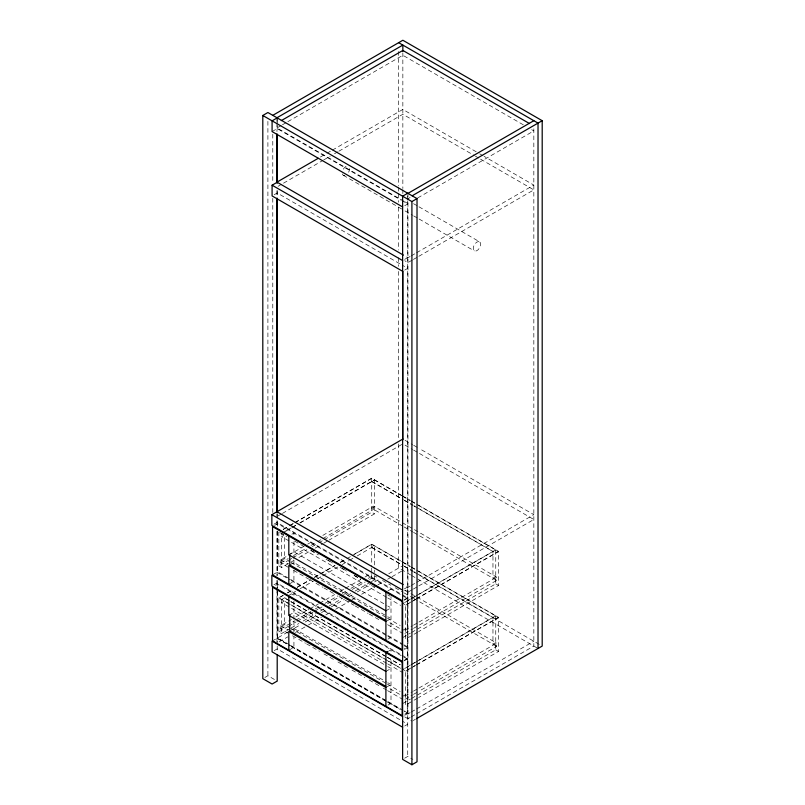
<?xml version="1.0" encoding="UTF-8"?>
<svg xmlns="http://www.w3.org/2000/svg" width="805" height="805" viewBox="0 0 805 805"><rect width="100%" height="100%" fill="white"/><g stroke="black" fill="none" stroke-linecap="round" stroke-linejoin="round"><path stroke-width="0.6" stroke-dasharray="4.03 3.02" d="M281.307 125.439L276.97 127.945L403.627 201.069M282.394 124.815L286.731 122.31M287.818 121.676L402.852 55.273L525.182 125.892M272.09 131.567L277.202 128.619L401.202 200.204M320.37 157.056L325.804 153.926M326.88 153.302L331.227 150.797M332.314 150.163L402.852 109.44L478.633 153.192M278.047 186.317L282.394 183.812M283.481 183.188L322.543 160.628M323.63 160.004L330.141 156.251M334.478 153.745L337.738 151.863M338.825 151.229L402.852 114.27L474.296 155.516M274.133 194.75L277.202 192.979L401.202 264.573M407.954 198.744L410.127 197.497M417.725 197.929L533.836 130.893L531.672 129.645M404.663 205.748L407.722 203.977L402.289 200.837M404.663 259.381L407.722 257.61M410.127 256.493L407.954 257.751L404.462 255.728M411.214 255.869L415.551 253.364M416.638 252.73L533.836 185.07L484.036 156.321M412.301 260.065L407.954 262.571L404.714 260.699M413.388 259.441L417.725 256.936M418.811 256.312L533.836 189.9L479.71 158.645M404.663 270.108L407.722 268.337L402.289 265.197M278.047 515.914L281.307 514.043M282.394 513.409L401.765 444.491M273.901 524.216L276.97 522.445L400.971 594.04M274.596 525.423L277.665 523.653L407.26 598.477L407.26 646.747L404.191 648.518M283.149 529.338L288.542 526.218M289.629 525.595L293.946 523.099M295.033 522.475L371.729 478.2L401.574 495.427M283.149 529.499L288.542 526.379M289.629 525.756L293.946 523.26M295.033 522.636L371.729 478.361L401.574 495.588M282.696 532.819L291.329 527.828M292.416 527.205L295.656 525.333M299.973 522.837L374.516 479.81L374.516 513.862L329.144 540.054M285.936 531.109L291.329 527.989M292.416 527.366L295.656 525.494M299.973 522.998L374.516 479.961M291.873 534.218L293.926 533.041L293.926 536.794M288.814 554.766L293.926 551.807L386.692 605.37M288.24 567.304L280.683 562.947L280.683 559.727L303.364 546.625M307.691 544.13L313.095 541.01M322.815 535.395L373.58 506.083L496.675 577.155L496.675 580.375L418.902 625.274M281.609 560.26L284.396 558.65L289.81 561.779M374.516 506.627L371.729 508.237L403.818 526.762M280.683 562.947L288.24 558.579M293.644 555.46L305.528 548.597M310.931 545.478L316.335 542.359M317.412 541.735L321.728 539.239M322.815 538.615L373.58 509.303L373.58 506.083M278.822 531.994L278.822 565.895L287.466 560.904M288.542 560.28L291.792 558.408M292.869 557.785L306.906 549.674M312.31 546.555L317.713 543.435M318.79 542.812L323.117 540.326M324.194 539.702L371.729 512.252L374.516 513.862M278.822 565.895L281.609 567.505L290.253 562.514M291.329 561.89L293.493 560.642M298.897 557.523L310.78 550.66M315.097 548.165L322.664 543.798M323.741 543.174L328.058 540.678M272.875 574.69L277.665 571.922L289.589 578.805M289.83 564.899L293.926 562.544L386.692 616.097M273.901 584.822L276.97 583.051L400.971 654.646M275.622 585.446L277.665 584.259L407.26 659.084L407.26 712.727L404.191 714.488M288.814 584.259L293.926 581.311L293.926 570.051M290.253 628.484L281.609 633.475L278.822 631.865L278.822 597.803L283.149 595.308M287.466 592.812L292.869 589.703M297.186 587.207L310.156 579.721M314.473 577.225L318.79 574.73M319.877 574.106L335.001 565.372M340.394 562.252L344.721 559.757M354.442 554.152L371.729 544.17L401.574 561.407M283.149 595.469L278.822 597.964L384.448 658.943M287.466 592.973L292.869 589.864M297.186 587.368L310.156 579.882M314.473 577.386L319.877 574.267M320.954 573.643L335.001 565.533M340.394 562.413L345.798 559.294M346.885 558.68L351.201 556.185M352.278 555.561L371.729 544.331L401.574 561.568M281.609 599.574L287.013 596.455M288.089 595.831L295.656 591.303M299.973 588.817L312.944 581.331M317.261 578.835L321.577 576.34M322.664 575.877L337.788 566.982M342.105 564.647L348.585 560.743M349.672 560.28L352.912 558.247M357.229 555.923L374.516 545.78L374.516 568.944M291.873 594.825L293.926 593.647L293.926 596.153M288.814 615.372L293.926 612.424L386.692 665.977M288.24 633.283L280.683 628.916L280.683 625.696L291.48 619.458M295.807 616.962L308.768 609.486M309.845 608.862L318.488 603.871M319.575 603.247L334.699 594.513M340.092 591.393L344.419 588.898M345.496 588.274L360.62 579.55M364.947 577.054L371.427 573.311M281.609 626.23L284.396 624.62L289.81 627.749M280.683 628.916L294.731 620.806M295.807 620.182L310.931 611.448M315.248 608.962L320.652 605.843M324.968 603.348L337.939 595.861M342.256 593.365L346.583 590.87M350.9 588.375L362.783 581.512M368.187 578.393L373.58 575.283L376.821 577.145M278.822 631.865L287.466 626.874M288.542 626.25L296.109 621.883M297.186 621.259L313.397 611.911M314.473 611.287L322.03 606.92M327.434 603.8L339.318 596.938M343.644 594.442L347.961 591.947M352.278 589.451L365.249 581.975M369.565 579.479L371.729 578.231L374.516 579.842L374.516 576.068M291.329 627.86L298.897 623.493M303.213 620.997L316.184 613.521M320.501 611.025L324.818 608.53M329.144 606.034L342.105 598.548M347.508 595.428L350.749 593.557M355.065 591.061L370.189 582.337M371.276 581.713L374.516 579.842M272.09 641.122L287.979 631.945M288.904 631.412L301 624.428M305.186 622.013L317.281 615.03M321.457 612.615L327.041 609.385M331.227 606.98L344.409 599.363M348.585 596.948L353.093 594.352M357.269 591.937L370.451 584.329M374.637 581.914L379.135 579.318M388.745 573.774L401.806 566.227M279.134 641.877L287.818 636.866M295.415 632.478L307.349 625.586M308.436 624.962L321.457 617.445M325.804 614.94L331.227 611.8M335.564 609.294L350.759 600.53M351.845 599.896L357.269 596.767M361.616 594.261L376.8 585.487M377.887 584.863L383.311 581.733M387.658 579.228L390.908 577.346M391.995 576.722L402.852 570.453M274.133 650.661L277.202 648.89L401.202 720.485M387.94 590.86L390.999 589.089L390.999 591.595M288.814 650.239L293.926 647.29L293.926 637.278M404.432 588.847L407.491 587.076L407.491 597.803L404.432 599.574M410.127 586.09L407.954 587.348L404.231 585.195M411.214 585.466L415.551 582.961M416.638 582.337L533.836 514.667L419.083 448.415M412.301 589.663L407.954 592.168L404.714 590.296M413.388 589.039L417.725 586.533M418.811 585.909L533.836 519.497L419.083 453.245M264.845 677.488L267.904 675.717L277.202 681.08M385.897 610.814L390.999 607.866L387.769 605.994M404.191 600.248L407.26 598.477M410.409 599.071L402.852 603.438L405.64 605.048L415.36 599.433M411.486 598.447L415.813 595.952M416.889 595.328L495.749 549.805L495.749 583.856L416.889 629.389M405.006 602.351L412.573 597.984M413.649 597.36L417.976 594.865M419.053 594.241L495.749 549.966M416.437 598.809L498.537 551.405L498.537 585.466L418.6 631.623M405.64 605.209L415.36 599.594M416.437 598.97L498.537 551.566L416.728 504.343M385.897 621.54L390.999 618.592L387.769 616.721M405.64 628.645L402.852 630.255L387.577 621.44M495.749 576.621L492.962 578.231L492.962 551.405L413.941 505.792M387.94 639.13L390.999 637.359L390.999 596.515M404.855 630.164L412.422 625.807M413.498 625.183L417.825 622.688M418.902 622.064L496.675 577.155M404.855 633.384L412.422 629.017M413.498 628.393L417.825 625.898M402.852 637.5L410.409 633.133M411.486 632.509L415.813 630.013M417.513 632.247L405.64 639.11L405.64 605.048M388.956 650.883L390.999 649.695L390.999 653.449M404.432 649.454L407.491 647.683L407.491 658.42L404.432 660.181M385.897 671.42L390.999 668.472L387.769 666.6M404.191 660.855L407.26 659.084M410.409 665.041L402.852 669.408L405.64 671.018L415.36 665.403M411.486 664.417L415.813 661.921M416.889 661.308L495.749 615.775L495.749 649.836L416.889 695.359M405.006 668.321L412.573 663.954M413.649 663.33L417.976 660.845M419.053 660.221L495.749 615.936M416.437 664.779L498.537 617.385L498.537 651.446L418.6 697.593M405.64 671.179L415.36 665.564M416.437 664.94L498.537 617.546L416.728 570.312M385.897 687.51L390.999 684.562L387.769 682.69M405.64 694.624L402.852 696.224L387.577 687.41M495.749 642.591L492.962 644.201L492.962 617.385L413.941 571.761M387.94 705.11L390.999 703.339L390.999 658.43M404.855 696.144L412.422 691.777M413.498 691.153L417.825 688.657M418.902 688.034L496.675 643.125L496.675 646.345L418.902 691.254M404.855 699.364L412.422 694.997M413.498 694.373L417.825 691.877M402.852 703.469L410.409 699.102M411.486 698.478L415.813 695.983M417.513 698.217L405.64 705.079L405.64 671.018M404.663 715.293L407.722 713.522L404.462 711.64M410.127 712.677L407.954 713.924L404.714 712.053M411.214 712.053L415.551 709.547M416.638 708.913L533.836 641.253M410.127 717.507L407.954 718.754L407.954 198.412M411.214 716.873L415.551 714.367M416.638 713.743L533.836 646.083L533.836 127.271M413.227 720.545L415.39 719.288M404.663 726.019L407.722 724.259L402.289 721.119M404.663 758.209L407.722 756.438L412.885 759.417M479.71 153.815L482.96 155.697M475.383 156.15L478.633 158.022M413.529 203.675L417.855 206.171M418.942 206.794L479.569 241.802A5.253 3.039 -60 0 1 477.898 249.942A5.253 3.039 -60 0 1 473.35 247.306A5.253 3.039 -60 0 1 479.569 241.802M404.714 201.693L407.954 203.574M343.322 175.269L403.939 210.276M405.026 210.9L412.603 215.277M413.69 215.901L418.016 218.397M419.103 219.02L474.306 250.898M405.016 440.295L412.593 444.662M413.669 445.296L418.006 447.791M405.016 445.115L412.593 449.492M413.669 450.116L418.006 452.621M402.661 496.051L410.238 500.428M411.315 501.052L415.652 503.558M416.728 504.182L498.537 551.405M402.661 496.212L410.238 500.589M411.315 501.213L415.652 503.719M371.729 481.41L403.114 499.543M404.201 500.167L412.864 505.168M371.729 481.571L403.114 499.704M404.201 500.328L412.864 505.319M413.941 505.953L492.962 551.566M404.201 526.983L412.864 531.984M413.539 532.367L496.675 580.375M495.749 583.856L498.537 585.466M402.661 562.031L410.238 566.398M411.315 567.032L415.652 569.527M416.728 570.151L498.537 617.385M402.661 562.192L410.238 566.559M411.315 567.193L415.652 569.688M371.729 547.39L403.114 565.513M404.201 566.136L412.864 571.137M371.729 547.551L403.114 565.673M404.201 566.297L412.864 571.298M413.669 571.872L540.024 644.825M410.641 574.951L398.666 568.038L398.666 443.605M411.506 575.454L538.022 648.488M404.824 590.095L496.675 643.125M382.546 580.455L390.858 585.255M395.185 587.751L403.114 592.329M404.201 592.953L412.864 597.954M413.539 598.346L496.675 646.345M402.057 594.664L407.491 597.803M495.749 649.836L498.537 651.446M283.773 534.691L281.609 533.443L281.609 567.505M310.841 550.318L315.168 552.814M328.158 560.31L332.485 562.816M342.226 568.441L346.563 570.936M354.14 575.313L360.63 579.067M279.758 532.528L287.023 536.724M294.6 541.101L304.34 546.726M310.841 550.479L318.418 554.846M325.995 559.223L332.485 562.977M340.062 567.354L346.563 571.097M354.14 575.474L360.63 579.228M371.457 585.477L375.784 587.972M387.698 594.845L389.862 596.103M386.611 597.28L281.609 536.663L284.396 535.053L284.396 558.65M387.698 597.904L400.679 605.4M290.897 562.403L386.148 617.395M387.235 618.019L400.226 625.525M280.683 559.727L288.24 564.084M293.644 570.423L308.758 579.147M309.834 579.771L322.795 587.258M323.872 587.881L334.669 594.11M338.996 596.606L354.109 605.33M355.186 605.954L368.147 613.44M369.223 614.064L380.02 620.293M387.577 624.66L402.701 633.384M290.665 579.439L386.692 634.873M387.769 635.497L402.923 644.242M404.009 644.875L407.26 646.747M276.97 572.325L290.021 579.862M291.108 580.496L386.823 635.759M387.919 636.383L403.144 645.177M404.231 645.801L407.491 647.683M402.057 655.27L407.491 658.42M289.81 600.933L284.396 597.803L289.81 601.094M290.897 601.556L386.148 656.548M387.235 657.182L400.226 664.678M290.897 601.717L386.148 656.709M387.235 657.343L400.226 664.839M278.822 597.803L400.679 668.16M385.525 659.577L400.679 668.321M386.611 663.25L281.609 602.633L284.396 601.023L284.396 624.62M387.698 663.884L402.852 672.628M293.926 628.514L386.692 682.077M290.897 628.373L386.148 683.375M387.235 683.998L400.226 691.495M280.683 625.696L288.24 630.063M292.557 635.769L305.518 643.255M306.594 643.879L319.555 651.356M323.872 653.851L333.592 659.466M337.909 661.952L347.629 667.566M351.946 670.062L364.906 677.538M369.223 680.034L378.944 685.649M383.261 688.134L386.501 690.006M387.577 690.63L402.701 699.364M289.589 644.785L277.665 637.902L277.665 589.25M290.665 645.409L386.692 700.843M387.769 701.467L402.923 710.221M404.009 710.845L407.26 712.727M277.202 638.164L290.253 645.701M291.34 646.335L400.115 709.135M276.97 638.305L289.961 645.801M291.038 646.425L386.309 701.427M387.386 702.051L400.377 709.557M404.714 716.883L412.14 721.169M407.954 193.381L407.954 197.155M407.722 195.766L407.722 199.529M407.722 200.787L407.722 756.438M402.852 52.818L402.852 188.561M402.852 189.618L402.852 194.649M398.666 51.46L398.666 185.945M398.666 187.203L398.666 192.234M398.666 193.492L398.666 202.286M398.666 207.318L398.666 250.053M398.666 257.59L398.666 266.385M398.666 271.416L398.666 438.584M374.516 570.161L374.516 572.596M371.729 478.2L371.729 512.252M371.729 544.17L371.729 566.931M371.729 568.109L371.729 573.21M371.729 574.458L371.729 578.231M293.926 541.705L293.926 559.032M293.926 560.159L293.926 565.221M293.926 601.134L293.926 619.85M293.926 621.088L293.926 632.317M281.609 599.413L281.609 633.475M277.665 523.653L277.665 526.128M277.665 531.079L277.665 571.922M277.665 584.259L277.665 588.002M277.202 119.15L277.202 124.171M277.202 125.429L277.202 131.718M277.202 190.594L277.202 195.826M277.202 513.882L277.202 526.45M277.202 531.481L277.202 575.484M277.202 580.506L277.202 590.568M277.202 591.826L277.202 644.624M277.202 645.882L277.202 652.161M276.97 117.751L276.97 121.525M276.97 122.783L276.97 131.577M276.97 190.654L276.97 195.685M276.97 513.671L276.97 526.239M276.97 531.27L276.97 575.907M276.97 580.284L276.97 587.831M276.97 589.079L276.97 641.927M272.784 134.194L272.784 181.96M272.784 198.292L272.784 512.513M267.904 121.324L267.904 675.717M349.662 168.577A5.253 3.039 -60 0 1 348.575 172.24M344.983 175.42A5.253 3.039 -60 0 1 342.356 173.9M343.322 169.201A5.253 3.039 -60 0 1 346.905 166.021"/><path stroke-width="1.21" d="M277.202 654.676L277.202 681.08L272.09 684.029L262.802 678.665L262.802 115.477L267.904 112.529L417.02 198.614L417.02 761.802L411.908 764.75L402.621 759.387L402.621 196.199L407.722 193.25M272.784 115.336L402.852 40.25L542.198 120.7L542.198 646.083L416.477 718.664M276.97 117.751L402.852 45.08L402.852 51.359M277.202 117.892L272.09 120.841L272.09 131.567L402.621 206.925M281.307 120.609L402.852 50.443L529.509 123.568M318.206 158.313L276.97 182.121L403.375 255.105M402.621 271.285L272.09 195.927L272.09 185.2L277.202 182.252M407.954 193.381L533.836 120.7M412.14 195.796L542.198 120.7M262.802 115.477L411.908 201.562L417.02 198.614M402.379 600.751L271.859 525.393L271.859 514.667L402.852 439.037M387.94 651.466L385.897 652.654L385.897 706.287M398.666 42.665L538.022 123.115L538.022 648.488M272.09 185.2L402.621 260.558M276.97 511.718L403.144 584.561M271.859 514.667L402.379 590.025M385.897 610.814L288.814 554.766L288.814 535.989M385.746 620.383L289.74 564.949L289.74 555.42M385.897 621.54L288.814 565.492L288.814 584.259M402.379 650.641L271.859 575.283L271.859 586.01L402.379 661.368M385.897 671.42L288.814 615.372L288.814 596.596M385.746 686.353L289.74 630.929L289.74 614.839M385.897 687.51L288.814 631.462L288.814 650.239M402.621 716.48L272.09 641.122L272.09 651.849L402.621 727.207M411.908 201.562L411.908 764.75M402.852 271.315L402.852 439.741M385.897 592.037L385.897 640.317M277.202 134.234L277.202 183.258M277.202 198.342L277.202 512.624M276.97 134.093L276.97 181.86M276.97 198.191L276.97 512.413M402.148 601.426L272.553 526.601L272.553 574.881L402.148 649.695L402.148 601.426M402.148 662.032L272.553 587.217L272.553 640.85L402.148 715.675L402.148 662.032"/></g></svg>
